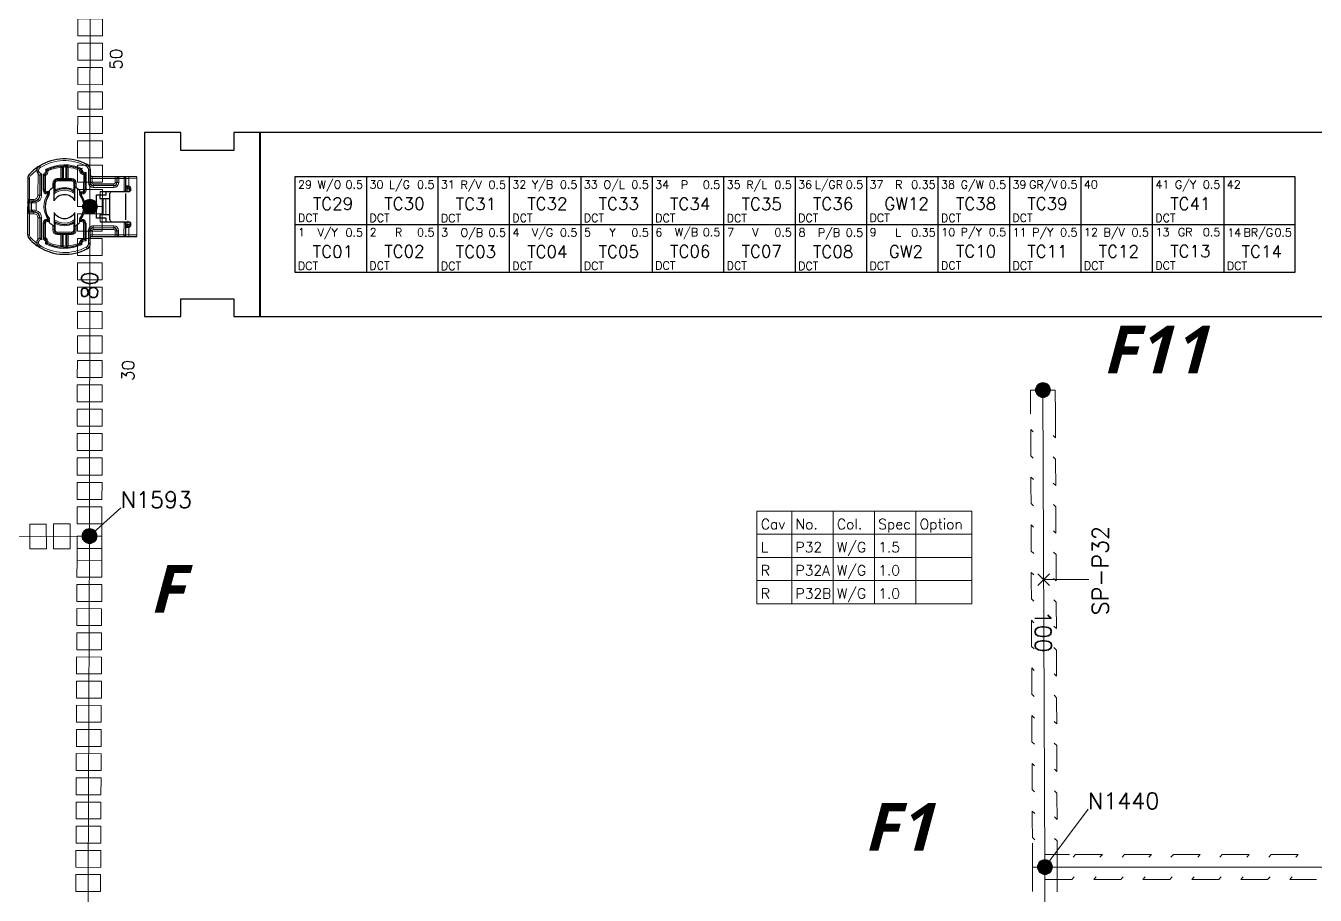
# Model space of a CAD drawing. Header units: millimetres. Extents: x 6 to 3615, y 6 to 858.
# Drawn here: x 1339.8 to 1556.4, y 135.4 to 281.5 of the extents above; entities that cross this region are included whole.
import ezdxf

# ---------------------------------------------------------------- set-up
doc = ezdxf.new("R2010")
doc.units = ezdxf.units.MM
doc.styles.add('SegoeUIBoldItalic_Style', font='segoeuiz.ttf')
doc.styles.add('Simplex_Style', font='simplex_.ttf')

msp = doc.modelspace()

# ---------------------------------------------------------------- hatches: boundary and pattern name
h = msp.add_hatch(color=0)
edge = h.paths.add_edge_path()
edge.add_arc((1350.59, 251.08), 1.25, 0, 360)
h = msp.add_hatch(color=0)
edge = h.paths.add_edge_path()
edge.add_arc((1350.59, 251.08), 1.25, 0, 360)
h = msp.add_hatch(color=0)
edge = h.paths.add_edge_path()
edge.add_arc((1510.65, 220.27), 1.25, 0, 360)
h = msp.add_hatch(color=0)
edge = h.paths.add_edge_path()
edge.add_arc((1510.65, 220.27), 1.25, 0, 360)
h = msp.add_hatch(color=0)
edge = h.paths.add_edge_path()
edge.add_arc((1350.52, 195.73), 1.25, 0, 360)
h = msp.add_hatch(color=0)
edge = h.paths.add_edge_path()
edge.add_arc((1350.52, 195.73), 1.25, 0, 360)
h = msp.add_hatch(color=0)
edge = h.paths.add_edge_path()
edge.add_arc((1510.98, 140.13), 1.25, 0, 360)
h = msp.add_hatch(color=0)
edge = h.paths.add_edge_path()
edge.add_arc((1510.98, 140.13), 1.25, 0, 360)

# ---------------------------------------------------------------- linework, layer by layer
at = {"color": 0, "linetype": 'Continuous', "lineweight": 13, "flags": 128}
for points in [[(1350.65, 300.27), (1350.52, 195.73)], [(1345.71, 257.88), (1345.73, 257.68), (1345.93, 257.68)], [(1345.73, 255.6), (1345.73, 255.8), (1346.13, 255.8), (1346.13, 257.7), (1346.13, 257.9)], [(1346.54, 257.9), (1346.53, 257.7), (1346.53, 255.8), (1346.13, 255.8), (1346.13, 255.6)], [(1350.14, 258.14), (1350, 257.88)], [(1340.44, 252), (1340.44, 255.82), (1340.14, 255.82)], [(1340.62, 256.29), (1340.4, 256.49)], [(1341.87, 256.6), (1341.86, 253), (1342.47, 253), (1342.47, 256.61)], [(1343.12, 256.3), (1343.12, 253.9), (1342.72, 253.9), (1342.72, 256.54)], [(1345.73, 257.68), (1345.73, 255.8), (1345.18, 255.8), (1345.17, 255.4), (1347.48, 255.4), (1347.48, 255.8), (1346.93, 255.8), (1346.93, 255.6)], [(1346.73, 257.68), (1346.73, 257.68), (1346.73, 257.68), (1346.7, 257.68), (1346.53, 257.7)], [(1346.93, 257.68), (1346.93, 255.8), (1346.53, 255.8), (1346.53, 255.6)], [(1349.54, 256.44), (1349.53, 253.89), (1349.94, 253.89), (1349.94, 256.83)], [(1350.67, 257.26), (1350.36, 257.26), (1350.36, 255.12), (1350.96, 255.12), (1350.96, 255.79), (1354.82, 255.79), (1354.82, 256.09)], [(1350.96, 256.09), (1350.96, 255.79), (1350.66, 255.79)], [(1355.43, 256.09), (1355.43, 255.79), (1354.82, 255.79), (1354.82, 255.11), (1355.42, 255.11), (1355.43, 255.79), (1356.33, 255.79), (1356.33, 256.09)], [(1357.13, 256.09), (1357.13, 255.79), (1356.33, 255.79), (1356.33, 253.73), (1356.33, 253.64)], [(1357.07, 254.37), (1357.13, 254.56), (1357.13, 255.79), (1358.47, 255.78), (1358.47, 256.08)], [(1358.46, 246.36), (1358.47, 255.78)], [(1343.77, 253.6), (1343.42, 253.6), (1343.42, 253.2), (1343.58, 253.2)], [(1344.77, 253.9), (1344.77, 255), (1344.37, 255), (1344.37, 254.23)], [(1348.28, 254.23), (1348.28, 255), (1347.88, 255), (1347.88, 253.89)], [(1349.07, 253.19), (1349.23, 253.19), (1349.23, 253.59), (1348.88, 253.59)], [(1354.62, 254.31), (1354.62, 254.91), (1351.16, 254.92), (1351.16, 254.31), (1354.62, 254.31)], [(1352.33, 253.65), (1352.33, 253.04)], [(1355.62, 253.58), (1355.62, 253.64)], [(1356.12, 253.64), (1356.12, 253.58)], [(1356.88, 254.58), (1356.63, 254.58)], [(1356.66, 253.64), (1356.66, 254.08), (1356.63, 254.08)], [(1356.66, 254.08), (1356.7, 254.29), (1356.76, 254.36), (1356.78, 254.37)], [(1357.48, 253.73), (1357.48, 254.08), (1356.66, 254.08)], [(1356.95, 254.08), (1356.95, 254.11), (1356.95, 254.14), (1356.94, 254.17), (1356.93, 254.2), (1356.92, 254.22), (1356.91, 254.25), (1356.9, 254.27), (1356.88, 254.29), (1356.86, 254.32), (1356.84, 254.33), (1356.82, 254.35), (1356.8, 254.36), (1356.78, 254.37)], [(1356.88, 254.58), (1356.88, 254.57), (1356.88, 254.54), (1356.88, 254.53), (1356.88, 254.51), (1356.89, 254.49), (1356.89, 254.47), (1356.9, 254.46), (1356.91, 254.44), (1356.91, 254.43), (1356.92, 254.42), (1356.93, 254.41), (1356.94, 254.4), (1356.95, 254.39), (1356.96, 254.39), (1356.97, 254.38), (1356.98, 254.38)], [(1356.96, 253.73), (1356.96, 253.64)], [(1357.13, 253.58), (1357.13, 253.64)], [(1340.31, 252.25), (1340.2, 252.08), (1340.13, 251.7)], [(1340.94, 251.7), (1340.13, 251.7)], [(1340.13, 250.49), (1340.3, 250.49), (1340.31, 251.7)], [(1340.39, 251.7), (1340.39, 250.49), (1340.3, 250.49)], [(1340.44, 252), (1340.42, 252), (1340.41, 251.99), (1340.4, 251.99), (1340.39, 251.98), (1340.38, 251.97), (1340.37, 251.95), (1340.36, 251.94), (1340.35, 251.92), (1340.34, 251.9), (1340.33, 251.88), (1340.32, 251.86), (1340.32, 251.83), (1340.31, 251.81), (1340.31, 251.78), (1340.31, 251.75), (1340.31, 251.73), (1340.31, 251.7)], [(1340.52, 252), (1340.51, 252), (1340.5, 251.99), (1340.48, 251.98), (1340.47, 251.98), (1340.46, 251.96), (1340.45, 251.95), (1340.44, 251.93), (1340.43, 251.91), (1340.42, 251.89), (1340.41, 251.86), (1340.41, 251.84), (1340.4, 251.81), (1340.4, 251.78), (1340.39, 251.75), (1340.39, 251.73), (1340.39, 251.7)], [(1340.44, 252.3), (1341.16, 252.3), (1341.16, 252)], [(1341.16, 252), (1341.14, 252), (1341.12, 251.99), (1341.1, 251.99), (1341.08, 251.98), (1341.06, 251.96), (1341.04, 251.95), (1341.02, 251.94), (1341.01, 251.92), (1341, 251.9), (1340.98, 251.88), (1340.97, 251.86), (1340.96, 251.83), (1340.95, 251.81), (1340.94, 251.78), (1340.94, 251.75), (1340.94, 251.73), (1340.94, 251.7)], [(1341.45, 252.04), (1341.54, 251.75), (1341.54, 250.44), (1341.45, 250.15)], [(1352.65, 252.45), (1352.65, 249.71)], [(1352.84, 252.45), (1352.83, 249.71)], [(1353.27, 249.71), (1353.28, 252.45)], [(1340.13, 246.37), (1340.43, 246.37), (1340.43, 250.19)], [(1340.43, 249.89), (1340.38, 249.91), (1340.29, 249.98), (1340.21, 250.09)], [(1340.3, 250.49), (1340.3, 250.47), (1340.31, 250.43), (1340.31, 250.41), (1340.31, 250.38), (1340.32, 250.35), (1340.32, 250.33), (1340.33, 250.3), (1340.34, 250.28), (1340.35, 250.26), (1340.36, 250.24), (1340.37, 250.23), (1340.38, 250.22), (1340.39, 250.21), (1340.41, 250.2), (1340.42, 250.19), (1340.43, 250.19)], [(1340.39, 250.49), (1340.39, 250.47), (1340.39, 250.43), (1340.4, 250.41), (1340.4, 250.38), (1340.41, 250.35), (1340.41, 250.33), (1340.42, 250.3), (1340.43, 250.28), (1340.44, 250.26), (1340.45, 250.24), (1340.46, 250.23), (1340.47, 250.22), (1340.48, 250.21), (1340.49, 250.2), (1340.51, 250.19), (1340.52, 250.19)], [(1340.39, 250.49), (1340.93, 250.49)], [(1341.16, 250.19), (1341.16, 249.89), (1340.43, 249.89)], [(1340.93, 250.49), (1340.93, 250.46), (1340.94, 250.44), (1340.94, 250.41), (1340.95, 250.38), (1340.96, 250.36), (1340.97, 250.33), (1340.98, 250.31), (1340.99, 250.29), (1341.01, 250.27), (1341.02, 250.25), (1341.04, 250.24), (1341.06, 250.23), (1341.08, 250.21), (1341.1, 250.2), (1341.12, 250.2), (1341.14, 250.19), (1341.16, 250.19)], [(1342.46, 245.58), (1342.46, 249.19), (1341.86, 249.19), (1341.86, 245.59)], [(1352.32, 249.12), (1352.32, 248.51)], [(1343.11, 245.89), (1343.11, 248.29), (1342.71, 248.29), (1342.71, 245.65)], [(1343.58, 248.99), (1343.41, 248.99), (1343.41, 248.59), (1343.76, 248.59)], [(1344.36, 247.95), (1344.36, 247.18), (1344.76, 247.18), (1344.76, 248.28)], [(1348.27, 247.95), (1348.27, 247.18), (1347.87, 247.18), (1347.87, 248.28)], [(1349.06, 248.98), (1349.23, 248.98), (1349.23, 248.58), (1348.87, 248.58)], [(1349.93, 245.34), (1349.93, 248.28), (1349.53, 248.28), (1349.52, 245.73)], [(1350.65, 246.37), (1350.95, 246.37), (1350.95, 247.05), (1350.35, 247.05), (1350.35, 244.91), (1350.65, 244.91)], [(1354.81, 246.07), (1354.81, 246.37), (1355.41, 246.37), (1355.41, 247.04), (1354.81, 247.04), (1354.81, 246.37), (1350.95, 246.37), (1350.95, 246.07)], [(1354.61, 247.54), (1354.61, 247.25), (1351.15, 247.25), (1351.15, 247.85), (1354.61, 247.85), (1354.61, 247.54)], [(1356.32, 248.51), (1356.32, 248.42), (1356.31, 246.37), (1355.41, 246.37), (1355.41, 246.06)], [(1355.62, 248.51), (1355.62, 248.57)], [(1356.12, 248.57), (1356.12, 248.51)], [(1357.06, 247.78), (1357.12, 247.59), (1357.12, 246.36), (1356.31, 246.37), (1356.31, 246.06)], [(1356.65, 248.51), (1356.65, 248.07), (1356.62, 248.07)], [(1356.62, 247.57), (1356.87, 247.57)], [(1357.47, 248.42), (1357.47, 248.07), (1356.65, 248.07)], [(1356.65, 248.07), (1356.7, 247.86), (1356.75, 247.79), (1356.77, 247.78)], [(1356.77, 247.78), (1356.79, 247.79), (1356.81, 247.8), (1356.83, 247.82), (1356.86, 247.84), (1356.87, 247.86), (1356.89, 247.88), (1356.9, 247.9), (1356.92, 247.93), (1356.93, 247.95), (1356.94, 247.98), (1356.94, 248.01), (1356.95, 248.04), (1356.95, 248.07)], [(1356.97, 247.77), (1356.96, 247.77), (1356.95, 247.76), (1356.94, 247.76), (1356.93, 247.75), (1356.92, 247.74), (1356.91, 247.73), (1356.9, 247.72), (1356.9, 247.71), (1356.89, 247.7), (1356.89, 247.68), (1356.88, 247.66), (1356.88, 247.64), (1356.87, 247.63), (1356.87, 247.61), (1356.87, 247.59), (1356.87, 247.57)], [(1356.95, 248.51), (1356.95, 248.42)], [(1357.12, 248.51), (1357.12, 248.57)], [(1340.61, 245.9), (1340.39, 245.69)], [(1345.72, 246.58), (1345.72, 246.38), (1345.16, 246.38), (1345.16, 246.78), (1347.47, 246.78), (1347.47, 246.38), (1346.92, 246.38), (1346.92, 244.5)], [(1345.91, 244.5), (1345.71, 244.5), (1345.72, 246.38), (1346.12, 246.38), (1346.12, 246.58)], [(1346.11, 244.28), (1346.11, 244.48), (1346.12, 246.38), (1346.52, 246.38), (1346.52, 246.58)], [(1346.92, 246.58), (1346.92, 246.38), (1346.52, 246.38), (1346.52, 244.48), (1346.52, 244.28)], [(1358.45, 246.06), (1358.46, 246.36), (1357.12, 246.36), (1357.12, 246.06)], [(1345.71, 244.5), (1345.69, 244.3)], [(1350.12, 244.03), (1349.98, 244.29)], [(1510.98, 140.13), (1510.65, 220.27)], [(1350.52, 195.73), (1355.77, 200.48)], [(1462.62, 199.92), (1498.73, 199.92)], [(1462.62, 199.92), (1462.62, 184.37)], [(1462.62, 199.92), (1498.73, 199.92)], [(1468.45, 199.92), (1468.45, 184.37)], [(1475.4, 199.92), (1475.4, 184.37)], [(1482.34, 199.92), (1482.34, 184.37)], [(1489.29, 199.92), (1489.29, 184.37)], [(1498.73, 199.92), (1498.73, 184.37)], [(1350.52, 195.73), (1260.73, 195.08)], [(1350.52, 195.73), (1350.03, 63.69)], [(1462.62, 196.04), (1498.73, 196.04)], [(1462.62, 192.15), (1498.73, 192.15)], [(1509.78, 189.42), (1511.78, 187.42)], [(1509.78, 187.42), (1511.78, 189.42)], [(1510.78, 188.42), (1518.36, 188.43)], [(1462.62, 188.26), (1498.73, 188.26)], [(1462.62, 184.37), (1498.73, 184.37)], [(1510.98, 140.13), (1518.23, 149.88)], [(1510.65, 63.66), (1510.98, 140.13)], [(1510.98, 140.13), (1700.09, 140.13)]]:
    msp.add_lwpolyline(points, dxfattribs=at)
for points in [[(1352.71, 279.77), (1352.71, 282.64), (1348.55, 282.64), (1348.54, 279.77), (1352.71, 279.77)], [(1352.7, 275.67), (1352.71, 278.54), (1348.54, 278.54), (1348.54, 275.67), (1352.7, 275.67)], [(1352.7, 271.57), (1352.7, 274.44), (1348.54, 274.44), (1348.53, 271.58), (1352.7, 271.57)], [(1352.69, 267.47), (1352.7, 270.34), (1348.53, 270.35), (1348.53, 267.48), (1352.69, 267.47)], [(1352.69, 263.37), (1352.69, 266.24), (1348.53, 266.25), (1348.52, 263.38), (1352.69, 263.37)], [(1352.68, 259.27), (1352.69, 262.14), (1348.52, 262.15), (1348.52, 259.28), (1352.68, 259.27)], [(1352.68, 255.17), (1352.68, 258.04), (1348.52, 258.05), (1348.51, 255.18), (1352.68, 255.17)], [(1352.67, 251.08), (1352.68, 253.95), (1348.51, 253.95), (1348.51, 251.08), (1352.67, 251.08)], [(1352.67, 246.98), (1352.67, 249.85), (1348.51, 249.85), (1348.5, 246.98), (1352.67, 246.98)], [(1352.66, 242.88), (1352.67, 245.75), (1348.5, 245.75), (1348.5, 242.88), (1352.66, 242.88)], [(1352.66, 238.78), (1352.66, 241.65), (1348.5, 241.65), (1348.49, 238.78), (1352.66, 238.78)], [(1352.65, 234.68), (1352.66, 237.55), (1348.49, 237.55), (1348.49, 234.69), (1352.65, 234.68)], [(1352.65, 230.58), (1352.65, 233.45), (1348.49, 233.46), (1348.48, 230.59), (1352.65, 230.58)], [(1352.64, 226.48), (1352.65, 229.35), (1348.48, 229.36), (1348.48, 226.49), (1352.64, 226.48)], [(1352.64, 222.38), (1352.64, 225.25), (1348.48, 225.26), (1348.47, 222.39), (1352.64, 222.38)], [(1352.63, 218.28), (1352.64, 221.15), (1348.47, 221.16), (1348.47, 218.29), (1352.63, 218.28)], [(1512.73, 220.27), (1508.57, 220.26)], [(1508.57, 220.26), (1508.58, 216.25)], [(1512.73, 220.27), (1512.75, 216.27)], [(1352.63, 214.19), (1352.63, 217.05), (1348.47, 217.06), (1348.46, 214.19), (1352.63, 214.19)], [(1512.77, 212.26), (1512.75, 216.27)], [(1352.62, 210.09), (1352.63, 212.96), (1348.46, 212.96), (1348.46, 210.09), (1352.62, 210.09)], [(1508.6, 212.24), (1508.59, 213.65)], [(1508.59, 213.65), (1509.01, 213.25)], [(1508.61, 209.24), (1508.6, 212.24)], [(1512.77, 212.26), (1512.35, 212.66)], [(1352.62, 205.99), (1352.62, 208.86), (1348.46, 208.86), (1348.45, 205.99), (1352.62, 205.99)], [(1508.61, 209.24), (1509.03, 208.84)], [(1512.78, 208.65), (1512.36, 209.05)], [(1512.78, 208.25), (1512.78, 208.65)], [(1512.8, 204.25), (1512.78, 208.25)], [(1352.61, 201.89), (1352.62, 204.76), (1348.45, 204.76), (1348.45, 201.89), (1352.61, 201.89)], [(1508.63, 204.23), (1508.63, 205.63)], [(1508.63, 205.63), (1509.05, 205.23)], [(1508.65, 201.23), (1508.63, 204.23)], [(1512.8, 204.25), (1512.38, 204.65)], [(1352.61, 197.79), (1352.61, 200.66), (1348.45, 200.66), (1348.44, 197.8), (1352.61, 197.79)], [(1508.65, 201.23), (1509.06, 200.83)], [(1512.81, 200.64), (1512.4, 201.04)], [(1512.82, 200.24), (1512.81, 200.64)], [(1512.83, 196.23), (1512.82, 200.24)], [(1340.5, 193.57), (1343.29, 193.59), (1343.26, 197.76), (1340.47, 197.74), (1340.5, 193.57)], [(1344.48, 193.6), (1347.28, 193.62), (1347.25, 197.79), (1344.45, 197.77), (1344.48, 193.6)], [(1348.44, 197.8), (1348.44, 197.8)], [(1348.44, 197.8), (1348.44, 197.8)], [(1352.6, 193.66), (1352.61, 197.79)], [(1508.67, 196.22), (1508.66, 197.62)], [(1508.66, 197.62), (1509.08, 197.22)], [(1348.44, 195.73), (1348.42, 191.67)], [(1348.44, 195.73), (1352.61, 195.72)], [(1352.61, 195.72), (1352.59, 191.66)], [(1508.68, 193.21), (1508.67, 196.22)], [(1512.83, 196.23), (1512.41, 196.63)], [(1348.47, 193.63), (1352.6, 193.66)], [(1508.68, 193.21), (1509.1, 192.81)], [(1512.85, 192.63), (1512.43, 193.03)], [(1348.42, 191.67), (1348.41, 188.83), (1352.58, 188.82), (1352.59, 191.66), (1348.42, 191.67)], [(1512.85, 192.23), (1512.85, 192.63)], [(1512.86, 188.22), (1512.85, 192.23)], [(1508.7, 188.2), (1508.69, 189.61)], [(1508.69, 189.61), (1509.11, 189.21)], [(1512.86, 188.22), (1512.45, 188.62)], [(1348.41, 187.61), (1348.4, 184.77), (1352.57, 184.75), (1352.58, 187.6), (1348.41, 187.61)], [(1508.71, 185.2), (1508.7, 188.2)], [(1508.71, 185.2), (1509.13, 184.8)], [(1512.88, 184.61), (1512.46, 185.01)], [(1512.88, 184.21), (1512.88, 184.61)], [(1512.9, 180.21), (1512.88, 184.21)], [(1348.39, 183.55), (1348.38, 180.71), (1352.55, 180.69), (1352.56, 183.54), (1348.39, 183.55)], [(1508.73, 180.19), (1508.72, 181.59)], [(1508.72, 181.59), (1509.14, 181.19)], [(1508.74, 177.19), (1508.73, 180.19)], [(1512.9, 180.21), (1512.48, 180.61)], [(1348.38, 179.49), (1348.37, 176.65), (1352.54, 176.63), (1352.55, 179.48), (1348.38, 179.49)], [(1348.36, 175.43), (1348.35, 172.59), (1352.52, 172.57), (1352.53, 175.41), (1348.36, 175.43)], [(1508.74, 177.19), (1509.16, 176.79)], [(1512.91, 176.6), (1512.49, 177)], [(1512.91, 176.2), (1512.91, 176.6)], [(1512.93, 172.19), (1512.91, 176.2)], [(1508.76, 172.18), (1508.76, 173.58)], [(1508.76, 173.58), (1509.18, 173.18)], [(1348.35, 171.37), (1348.34, 168.53), (1352.51, 168.51), (1352.52, 171.35), (1348.35, 171.37)], [(1508.78, 169.17), (1508.76, 172.18)], [(1512.93, 172.19), (1512.51, 172.59)], [(1508.78, 169.17), (1509.19, 168.77)], [(1512.94, 168.59), (1512.53, 168.99)], [(1348.33, 167.31), (1348.32, 164.47), (1352.49, 164.45), (1352.5, 167.29), (1348.33, 167.31)], [(1512.95, 168.19), (1512.94, 168.59)], [(1512.96, 164.18), (1512.95, 168.19)], [(1508.8, 164.16), (1508.79, 165.57)], [(1508.79, 165.57), (1509.21, 165.17)], [(1348.32, 163.25), (1348.31, 160.4), (1352.48, 160.39), (1352.49, 163.23), (1348.32, 163.25)], [(1508.81, 161.16), (1508.8, 164.16)], [(1512.96, 164.18), (1512.54, 164.58)], [(1508.81, 161.16), (1509.23, 160.76)], [(1512.98, 160.58), (1512.56, 160.97)], [(1512.98, 160.17), (1512.98, 160.58)], [(1348.3, 159.19), (1348.29, 156.34), (1352.46, 156.33), (1352.47, 159.17), (1348.3, 159.19)], [(1512.99, 156.17), (1512.98, 160.17)], [(1508.83, 156.15), (1508.82, 157.55)], [(1508.82, 157.55), (1509.24, 157.15)], [(1508.84, 153.15), (1508.83, 156.15)], [(1512.99, 156.17), (1512.58, 156.57)], [(1348.29, 155.13), (1348.28, 152.28), (1352.44, 152.27), (1352.46, 155.11), (1348.29, 155.13)], [(1508.84, 153.15), (1509.26, 152.75)], [(1513.01, 152.56), (1512.59, 152.96)], [(1513.01, 152.16), (1513.01, 152.56)], [(1513.03, 148.15), (1513.01, 152.16)], [(1348.27, 151.06), (1348.26, 148.22), (1352.43, 148.21), (1352.44, 151.05), (1348.27, 151.06)], [(1508.86, 148.14), (1508.86, 149.54)], [(1508.86, 149.54), (1509.27, 149.14)], [(1508.87, 145.13), (1508.86, 148.14)], [(1513.03, 148.15), (1512.61, 148.55)], [(1348.26, 147), (1348.25, 144.16), (1352.41, 144.15), (1352.43, 146.99), (1348.26, 147)], [(1508.87, 145.13), (1509.29, 144.73)], [(1348.24, 142.94), (1348.23, 140.1), (1352.4, 140.08), (1352.41, 142.93), (1348.24, 142.94)], [(1508.89, 140.12), (1508.88, 144.13)], [(1513.04, 144.55), (1512.62, 144.95)], [(1513.04, 144.15), (1513.04, 144.55)], [(1513.06, 140.14), (1513.04, 144.15)], [(1510.98, 138.05), (1510.98, 142.22)], [(1510.98, 142.22), (1515.09, 142.22)], [(1516.12, 142.22), (1515.7, 141.8)], [(1516.12, 142.22), (1519.2, 142.22)], [(1519.2, 142.22), (1520.64, 142.22)], [(1520.64, 142.22), (1520.23, 141.8)], [(1524.34, 142.22), (1523.93, 141.8)], [(1524.34, 142.22), (1527.42, 142.22)], [(1527.42, 142.22), (1528.86, 142.22)], [(1528.86, 142.22), (1528.45, 141.8)], [(1532.56, 142.22), (1532.15, 141.8)], [(1532.56, 142.22), (1535.64, 142.22)], [(1535.64, 142.22), (1537.08, 142.22)], [(1537.08, 142.22), (1536.67, 141.8)], [(1540.78, 142.22), (1540.37, 141.8)], [(1540.78, 142.22), (1543.87, 142.22)], [(1543.87, 142.22), (1545.3, 142.22)], [(1545.3, 142.22), (1544.89, 141.8)], [(1549, 142.22), (1548.59, 141.8)], [(1549, 142.22), (1552.09, 142.22)], [(1552.09, 142.22), (1553.53, 142.22)], [(1553.53, 142.22), (1553.12, 141.8)], [(1348.23, 138.88), (1348.22, 136.04), (1352.38, 136.02), (1352.39, 138.87), (1348.23, 138.88)], [(1508.89, 140.14), (1508.88, 136.01)], [(1513.06, 140.12), (1508.89, 140.14)], [(1513.06, 140.14), (1508.89, 140.12)], [(1513.06, 140.12), (1513.04, 135.99)], [(1510.98, 138.05), (1515.09, 138.05)], [(1515.09, 138.05), (1515.5, 138.05)], [(1515.5, 138.05), (1515.91, 138.47)], [(1519.2, 138.05), (1519.61, 138.47)], [(1519.2, 138.05), (1523.31, 138.05)], [(1523.31, 138.05), (1523.72, 138.05)], [(1523.72, 138.05), (1524.13, 138.47)], [(1527.42, 138.05), (1527.83, 138.47)], [(1527.42, 138.05), (1531.53, 138.05)], [(1531.53, 138.05), (1531.94, 138.05)], [(1531.94, 138.05), (1532.35, 138.47)], [(1535.64, 138.05), (1536.05, 138.47)], [(1535.64, 138.05), (1539.75, 138.05)], [(1539.75, 138.05), (1540.17, 138.05)], [(1540.17, 138.05), (1540.58, 138.47)], [(1543.87, 138.05), (1544.28, 138.47)], [(1543.87, 138.05), (1547.98, 138.05)], [(1547.98, 138.05), (1548.39, 138.05)], [(1548.39, 138.05), (1548.8, 138.47)], [(1552.09, 138.05), (1552.5, 138.47)], [(1552.09, 138.05), (1556.2, 138.05)], [(1556.2, 138.05), (1556.61, 138.05)]]:
    msp.add_lwpolyline(points, close=True, dxfattribs=at)
at = {"color": 0, "linetype": 'Continuous', "lineweight": 30, "flags": 128}
for points in [[(1359.74, 263.53), (1359.74, 232.6), (1365.85, 232.6), (1365.85, 235.61), (1374.76, 235.61), (1374.76, 232.6), (1379.14, 232.6), (1379.14, 263.53), (1374.76, 263.53), (1374.76, 260.53), (1365.85, 260.53), (1365.85, 263.53), (1359.74, 263.53)], [(1342.27, 257.66), (1342.12, 257.92)], [(1346.93, 257.68), (1346.79, 257.83)], [(1340.14, 255.82), (1340.13, 246.37)], [(1342.17, 256.38), (1342.17, 253)], [(1342.92, 253.9), (1342.92, 256.41)], [(1347.48, 255.6), (1345.17, 255.6)], [(1345.93, 257.68), (1345.93, 255.8)], [(1346.73, 257.68), (1346.73, 257.68)], [(1346.73, 255.8), (1346.73, 257.68)], [(1349.78, 256.65), (1349.74, 256.61), (1349.74, 253.89)], [(1350.66, 255.12), (1350.67, 257.26)], [(1358.47, 256.08), (1350.96, 256.09)], [(1355.12, 255.79), (1355.12, 255.11)], [(1356.33, 253.73), (1356.63, 253.73), (1356.63, 255.79)], [(1541.02, 256.07), (1541.02, 248.07), (1553.02, 248.07), (1553.02, 256.07), (1385.02, 256.07), (1385.02, 248.07), (1397.02, 248.07), (1397.02, 240.08), (1409.02, 240.08)], [(1397.02, 256.07), (1397.02, 248.07), (1409.02, 248.07), (1409.02, 240.08), (1421.02, 240.08)], [(1409.02, 256.07), (1409.02, 248.07), (1421.02, 248.07), (1421.02, 240.08), (1433.02, 240.08)], [(1421.02, 256.07), (1421.02, 248.07), (1433.02, 248.07), (1433.02, 240.08), (1445.02, 240.08)], [(1433.02, 256.07), (1433.02, 248.07), (1445.02, 248.07), (1445.02, 240.08), (1457.02, 240.08)], [(1445.02, 256.07), (1445.02, 248.07), (1457.02, 248.07), (1457.02, 240.08), (1469.02, 240.08)], [(1457.02, 256.07), (1457.02, 248.07), (1469.02, 248.07), (1469.02, 240.08), (1481.02, 240.08)], [(1469.02, 256.07), (1469.02, 248.07), (1481.02, 248.07), (1481.02, 240.08), (1493.02, 240.08)], [(1481.02, 256.07), (1481.02, 248.07), (1493.02, 248.07), (1493.02, 240.08), (1505.02, 240.08)], [(1493.02, 256.07), (1493.02, 248.07), (1505.02, 248.07), (1505.02, 240.08), (1517.02, 240.08)], [(1505.02, 256.07), (1505.02, 248.07), (1517.02, 248.07), (1517.02, 240.08), (1529.02, 240.08)], [(1517.02, 256.07), (1517.02, 248.07), (1529.02, 248.07), (1529.02, 240.08), (1541.02, 240.08)], [(1529.02, 256.07), (1529.02, 248.07), (1541.02, 248.07), (1541.02, 240.08), (1553.02, 240.08), (1553.02, 248.07)], [(1343.77, 253.77), (1343.77, 253.4), (1343.42, 253.4)], [(1343.77, 253.4), (1343.77, 253.29), (1343.58, 253.2)], [(1344.57, 252.06), (1344.57, 255)], [(1348.08, 252.06), (1348.08, 255)], [(1349.23, 253.39), (1348.88, 253.39), (1348.88, 253.76)], [(1349.07, 253.19), (1348.88, 253.28), (1348.88, 253.39)], [(1354.62, 254.61), (1351.16, 254.62)], [(1353.31, 248.51), (1353.31, 249.12), (1351.69, 249.12), (1351.7, 253.04), (1353.32, 253.04), (1353.32, 253.65)], [(1352.33, 253.65), (1356.63, 253.64), (1356.63, 253.73)], [(1355.12, 253.65), (1355.12, 253.58)], [(1356.63, 253.58), (1356.63, 253.64), (1357.28, 253.64), (1357.28, 254.08)], [(1356.98, 254.38), (1356.83, 254.38)], [(1357.48, 253.73), (1357.28, 253.73)], [(1341.16, 252), (1340.44, 252)], [(1340.74, 251.7), (1340.73, 250.49)], [(1343.77, 253.11), (1343.77, 253.29)], [(1348.88, 253.28), (1348.88, 253.11)], [(1352.25, 253.04), (1352.25, 252.45), (1353.93, 252.45)], [(1353.92, 248.87), (1353.93, 253.28)], [(1356.57, 253.28), (1356.57, 248.87)], [(1340.43, 250.19), (1341.16, 250.19)], [(1342.16, 249.19), (1342.16, 245.81)], [(1343.76, 249.07), (1343.76, 248.9), (1343.58, 248.99)], [(1344.57, 250.12), (1344.56, 247.18)], [(1348.07, 247.18), (1348.07, 250.12)], [(1349.06, 248.98), (1348.87, 248.89), (1348.88, 249.06)], [(1353.93, 249.71), (1352.25, 249.71), (1352.25, 249.12)], [(1342.91, 245.78), (1342.91, 248.29)], [(1343.41, 248.79), (1343.76, 248.79), (1343.76, 248.9)], [(1343.76, 248.79), (1343.76, 248.42)], [(1348.87, 248.41), (1348.87, 248.89)], [(1348.87, 248.78), (1349.23, 248.78)], [(1349.73, 248.28), (1349.73, 245.56), (1349.77, 245.52)], [(1350.65, 244.91), (1350.65, 247.05)], [(1351.15, 247.55), (1354.61, 247.54)], [(1352.32, 248.51), (1356.62, 248.51), (1356.62, 248.57)], [(1355.11, 248.57), (1355.11, 248.51)], [(1355.11, 247.04), (1355.11, 246.37)], [(1356.32, 248.42), (1356.62, 248.42), (1356.62, 248.51), (1357.27, 248.51), (1357.27, 248.07)], [(1356.62, 246.37), (1356.62, 248.42)], [(1356.82, 247.77), (1356.97, 247.77)], [(1357.27, 248.42), (1357.47, 248.42)], [(1385.02, 248.07), (1385.02, 240.08), (1397.02, 240.08)], [(1345.16, 246.58), (1347.47, 246.58)], [(1345.92, 246.38), (1345.91, 244.5)], [(1346.72, 244.5), (1346.72, 246.38)], [(1350.95, 246.07), (1358.45, 246.06)], [(1342.25, 244.53), (1342.1, 244.27)], [(1346.92, 244.5), (1346.78, 244.35)]]:
    msp.add_lwpolyline(points, dxfattribs=at)
msp.add_lwpolyline([(1379.16, 232.61), (1738.89, 232.61), (1738.89, 263.54), (1379.16, 263.54)], close=True, dxfattribs=at)
at = {"color": 0, "linetype": 'Continuous', "lineweight": 13}
for centre in [(1350.59, 251.08), (1350.59, 251.08), (1510.65, 220.27), (1510.65, 220.27), (1350.52, 195.73), (1350.52, 195.73), (1510.98, 140.13), (1510.98, 140.13)]:
    msp.add_circle(centre, 1.25, dxfattribs=at)
at = {"color": 0, "linetype": 'Continuous', "lineweight": 30}
for centre, radius, start, end in [((1346.28, 251.14), 7.95, 122.9301, 137.9301), ((1342.52, 257.16), 0.854, 117.9301, -114.0699), ((1346.33, 251.08), 8.03, 61.9301, 121.9301), ((1346.33, 251.09), 6.82, 66.9301, 115.9301), ((1345.72, 257.67), 0.206, 0.9301, 88.9301), ((1346.95, 257.67), 0.216, 101.9301, 176.9301), ((1349.66, 257.26), 1.01, -0.0699, 61.9301), ((1341.16, 255.81), 1.02, 137.9301, 178.9301), ((1340.74, 258.56), 2.61, -56.0699, -48.0699), ((1344.71, 259.34), 3.44, -126.0699, -122.0699), ((1345.29, 260.37), 4.61, -121.0699, -118.0699), ((1342.52, 257.16), 0.854, -62.0699, 3.9301), ((1342.59, 255.98), 1.47, 57.9301, 66.9301), ((1341.81, 254.52), 3.13, 55.9301, 59.9301), ((1345.18, 255), 0.604, 89.9301, 178.9301), ((1345.72, 255.81), 0.206, -89.0699, -1.0699), ((1346.28, 255.57), 2.13, 93.9301, 99.9301), ((1346.94, 255.8), 0.206, -179.0699, -91.0699), ((1347.48, 254.99), 0.604, -0.0699, 88.9301), ((1351.96, 253.18), 5.09, 124.9301, 126.9301), ((1349.78, 257.36), 0.753, -179.0699, -93.0699), ((1350.34, 255.36), 2.38, 116.9301, 122.9301), ((1348.36, 258.03), 1.98, -54.0699, -46.0699), ((1348.95, 257.55), 1.23, -47.0699, -36.0699), ((1350.97, 256.4), 0.302, -179.0699, -90.0699), ((1355.43, 255.79), 0.302, 90.9301, 179.9301), ((1356.32, 255.78), 0.302, 0.9301, 89.9301), ((1343.42, 253.9), 0.497, 179.9301, -90.0699), ((1346.32, 251.1), 3.69, 117.9301, 132.9301), ((1349.78, 250.89), 5.84, 148.9301, 152.9301), ((1346.32, 251.09), 3, 53.9301, 124.9301), ((1335.06, 246.7), 14.7, 27.9301, 28.9301), ((1346.25, 251), 3.81, 45.9301, 60.9301), ((1349.24, 253.89), 0.497, -90.0699, -0.0699), ((1351.16, 255.11), 0.497, 179.9301, -90.0699), ((1354.23, 253.28), 0.302, 90.9301, 179.9301), ((1354.62, 255.11), 0.497, -90.0699, -0.0699), ((1356.83, 254.59), 0.206, -179.0699, -91.0699), ((1356.98, 254.08), 0.302, 0.9301, 89.9301), ((1340.44, 251.69), 0.302, 90.9301, 179.9301), ((1341.04, 251.69), 0.302, 90.9301, 179.9301), ((1341.11, 253.61), 1.61, -88.0699, -82.0699), ((1341.16, 253), 1, -79.0699, -0.0699), ((1346.32, 251.09), 3.26, 141.9301, -141.0699), ((1346.32, 251.09), 2, 28.9301, 150.9301), ((1346.33, 251.09), 3.26, -38.0699, 38.9301), ((1340.44, 250.5), 0.302, -179.0699, -90.0699), ((1341.11, 250.48), 0.977, 178.9301, -156.0699), ((1341.04, 250.5), 0.302, -179.0699, -90.0699), ((1341.1, 248.58), 1.61, 81.9301, 87.9301), ((1341.16, 249.19), 1, -0.0699, 78.9301), ((1346.32, 251.09), 2, -151.0699, -29.0699), ((1343.41, 248.29), 0.497, 89.9301, 179.9301), ((1346.39, 251.18), 3.81, -134.0699, -119.0699), ((1347.81, 250.21), 3.6, -155.0699, -149.0699), ((1346.32, 251.08), 3, -126.0699, -55.0699), ((1345.17, 247.18), 0.604, 179.9301, -91.0699), ((1347.47, 247.18), 0.604, -90.0699, -1.0699), ((1335.15, 255.64), 14.69, -30.0699, -29.0699), ((1346.32, 251.08), 3.69, -62.0699, -47.0699), ((1349.23, 248.28), 0.497, -0.0699, 89.9301), ((1351.15, 247.05), 0.497, 89.9301, 179.9301), ((1354.23, 248.88), 0.302, -179.0699, -90.0699), ((1354.61, 247.05), 0.497, -0.0699, 89.9301), ((1356.82, 247.56), 0.206, 90.9301, 178.9301), ((1356.97, 248.07), 0.302, -89.0699, -0.0699), ((1341.15, 246.38), 1.02, 179.9301, -139.0699), ((1346.28, 251.03), 7.95, -138.0699, -123.0699), ((1342.5, 245.03), 0.854, 113.9301, -118.0699), ((1340.74, 243.67), 2.57, 47.9301, 55.9301), ((1344.69, 242.84), 3.44, 121.9301, 125.9301), ((1342.5, 245.03), 0.852, -5.0699, 60.9301), ((1345.16, 241.95), 4.44, 116.9301, 119.9301), ((1342.58, 246.21), 1.47, -67.0699, -58.0699), ((1346.33, 251.09), 6.82, -116.0699, -67.0699), ((1338.92, 252.35), 8.62, -59.0699, -58.0699), ((1345.71, 246.37), 0.206, 0.9301, 88.9301), ((1346.92, 246.37), 0.206, 90.9301, 178.9301), ((1353.36, 250.97), 7.53, -127.0699, -125.0699), ((1349.77, 244.81), 0.753, 92.9301, 178.9301), ((1350.12, 246.44), 1.96, -124.0699, -117.0699), ((1348.35, 244.14), 1.98, 45.9301, 53.9301), ((1348.45, 244.23), 1.85, 36.9301, 43.9301), ((1349.64, 244.91), 1.01, -62.0699, -0.0699), ((1350.95, 245.77), 0.302, 90.9301, 179.9301), ((1350.88, 245.81), 0.221, 137.9301, 158.9301), ((1355.42, 246.37), 0.302, -179.0699, -90.0699), ((1356.31, 246.37), 0.302, -89.0699, -0.0699), ((1346.33, 251.1), 8.03, -122.0699, -62.0699), ((1345.71, 244.5), 0.201, -95.0699, -0.0699), ((1346.19, 245.89), 1.42, -101.0699, -93.0699), ((1346.47, 246.48), 2, -89.0699, -83.0699), ((1346.93, 244.5), 0.216, -176.0699, -101.0699)]:
    msp.add_arc(centre, radius, start, end, dxfattribs=at)
at = {"color": 0, "linetype": 'Continuous', "lineweight": 13}
for centre, radius, start, end in [((1346.32, 251.08), 7.73, 61.9301, 121.9301), ((1346.33, 251.1), 7.01, 64.9301, 116.9301), ((1349.67, 257.26), 0.695, -0.0699, 62.9301), ((1341.15, 255.81), 0.711, 137.9301, 178.9301), ((1346.29, 251.13), 7.66, 126.9301, 136.9301), ((1342.52, 257.16), 0.555, 116.9301, -94.0699), ((1342.52, 257.16), 0.651, -72.0699, 15.9301), ((1342.51, 257.16), 1.06, -55.0699, -3.0699), ((1346.31, 251.15), 6.56, 94.9301, 113.9301), ((1345.17, 255), 0.799, 89.9301, 179.9301), ((1346.3, 251.9), 5.8, 86.9301, 89.9301), ((1346.34, 251.16), 6.54, 67.9301, 84.9301), ((1347.48, 255), 0.799, -0.0699, 89.9301), ((1349.78, 257.36), 0.953, -171.0699, -105.0699), ((1349.78, 257.36), 0.549, 167.9301, -74.0699), ((1343.42, 253.9), 0.703, 179.9301, -90.0699), ((1343.42, 253.9), 0.302, -179.0699, -90.0699), ((1346.32, 251.09), 2.76, 50.9301, 129.9301), ((1345.17, 255), 0.401, 89.9301, 179.9301), ((1346.32, 251.08), 3.21, 60.9301, 118.9301), ((1347.48, 255), 0.401, -0.0699, 89.9301), ((1349.23, 253.89), 0.703, -90.0699, -0.0699), ((1349.23, 253.89), 0.302, -89.0699, -0.0699), ((1351.16, 255.11), 0.799, 179.9301, -90.0699), ((1351.17, 255.12), 0.206, -179.0699, -91.0699), ((1354.62, 255.11), 0.799, -90.0699, -0.0699), ((1354.62, 255.12), 0.206, -89.0699, -1.0699), ((1356.82, 254.56), 0.198, 179.9301, -103.0699), ((1356.82, 254.29), 0.0964, 87.9301, 119.9301), ((1356.87, 253.19), 1.4, 79.9301, 89.9301), ((1351.38, 253.89), 5.57, -1.0699, 0.9301), ((1356.97, 254.08), 0.508, -0.0699, 71.9301), ((1340.46, 252.07), 0.232, 96.9301, 130.9301), ((1340.93, 255.13), 3.43, -90.0699, -80.0699), ((1341.16, 253), 0.703, -90.0699, -0.0699), ((1341.16, 253), 1.3, -73.0699, -0.0699), ((1346.32, 251.09), 3.46, 142.9301, -142.0699), ((1346.32, 251.09), 3.46, -37.0699, 37.9301), ((1340.92, 247.18), 3.31, 79.9301, 89.9301), ((1341.16, 249.19), 0.703, -0.0699, 89.9301), ((1341.16, 249.19), 1.3, -0.0699, 72.9301), ((1343.42, 248.28), 0.703, 89.9301, 179.9301), ((1343.42, 248.28), 0.302, 90.9301, 179.9301), ((1345.16, 247.18), 0.799, 179.9301, -90.0699), ((1346.32, 251.09), 2.76, -129.0699, -50.0699), ((1346.32, 251.09), 3.21, -119.0699, -61.0699), ((1345.16, 247.18), 0.401, 179.9301, -90.0699), ((1347.47, 247.18), 0.401, -90.0699, -0.0699), ((1347.47, 247.18), 0.799, -90.0699, -0.0699), ((1349.22, 248.28), 0.703, -0.0699, 89.9301), ((1349.22, 248.28), 0.302, 0.9301, 89.9301), ((1351.15, 247.05), 0.799, 89.9301, 179.9301), ((1351.16, 247.04), 0.206, 90.9301, 178.9301), ((1354.61, 247.04), 0.206, 0.9301, 88.9301), ((1354.61, 247.05), 0.799, -0.0699, 89.9301), ((1356.82, 247.59), 0.198, 102.9301, 179.9301), ((1356.82, 247.86), 0.0964, -120.0699, -88.0699), ((1356.87, 248.96), 1.4, -90.0699, -80.0699), ((1346.87, 248.34), 10.09, -1.0699, 1.9301), ((1356.96, 248.07), 0.508, -72.0699, -0.0699), ((1341.14, 246.38), 0.711, 179.9301, -139.0699), ((1346.48, 251.24), 7.94, -138.0699, -128.0699), ((1342.5, 245.03), 0.555, 94.9301, -116.0699), ((1342.5, 245.03), 0.651, -16.0699, 71.9301), ((1342.5, 245.03), 1.06, 2.9301, 54.9301), ((1346.33, 251.08), 7.01, -117.0699, -65.0699), ((1346.3, 250.99), 6.51, -115.0699, -96.0699), ((1346.34, 251.02), 6.54, -85.0699, -68.0699), ((1349.77, 244.81), 0.953, 104.9301, 170.9301), ((1349.77, 244.81), 0.552, 72.9301, -169.0699), ((1349.66, 244.9), 0.695, -62.0699, 0.9301), ((1346.32, 251.1), 7.73, -122.0699, -62.0699), ((1346.35, 250.28), 5.8, -93.0699, -90.0699)]:
    msp.add_arc(centre, radius, start, end, dxfattribs=at)

# ---------------------------------------------------------------- texts
at = {"color": 0, "linetype": 'Continuous', "style": 'Simplex_Style'}
for s, height, rotation, p in [('50', 2.051, -271, (1355.97, 274.08)), ('80', 2.734, -271, (1351.87, 235.47)), ('30', 2.051, -271, (1357.99, 221.77)), ('SP-P32', 2.734, -270, (1521.66, 182.43)), ('100', 2.734, -89, (1509.26, 183.17))]:
    msp.add_text(s, height=height, rotation=rotation, dxfattribs=at).set_placement(p)
for s, height, p in [('W/O', 1.367, (1388.83, 254.1)), ('L/G', 1.367, (1400.83, 254.1)), ('R/V', 1.367, (1412.83, 254.07)), ('Y/B', 1.367, (1424.83, 254.1)), ('O/L', 1.367, (1436.83, 254.1)), ('R/L', 1.367, (1460.83, 254.06)), ('L/GR', 1.367, (1472.33, 254.1)), ('G/W', 1.367, (1496.83, 254.09)), ('GR/V', 1.367, (1508.32, 254.11)), ('G/Y', 1.367, (1532.82, 254.1)), ('29', 1.367, (1385.53, 254.11)), ('0.5', 1.367, (1393.53, 254.1)), ('30', 1.367, (1397.54, 254.11)), ('0.5', 1.367, (1405.53, 254.1)), ('31', 1.367, (1409.53, 254.11)), ('0.5', 1.367, (1417.53, 254.07)), ('32', 1.367, (1421.53, 254.11)), ('0.5', 1.367, (1429.53, 254.1)), ('33', 1.367, (1433.53, 254.12)), ('0.5', 1.367, (1441.53, 254.1)), ('34', 1.367, (1445.54, 254.1)), ('P', 1.37, (1449.82, 254.08)), ('0.5', 1.367, (1453.52, 254.08)), ('35', 1.367, (1457.54, 254.1)), ('0.5', 1.367, (1465.53, 254.06)), ('36', 1.367, (1469.53, 254.11)), ('0.5', 1.367, (1477.53, 254.1)), ('37', 1.367, (1481.53, 254.11)), ('R', 1.37, (1485.82, 254.1)), ('0.35', 1.367, (1488.52, 254.1)), ('38', 1.367, (1493.53, 254.12)), ('0.5', 1.367, (1501.53, 254.09)), ('39', 1.367, (1505.53, 254.11)), ('0.5', 1.367, (1513.52, 254.11)), ('40', 1.367, (1517.53, 254.12)), ('41', 1.367, (1529.54, 254.12)), ('0.5', 1.367, (1537.52, 254.1)), ('42', 1.367, (1541.53, 254.11)), ('TC29', 2.051, (1388.03, 250.55)), ('TC30', 2.051, (1400.03, 250.55)), ('TC31', 2.051, (1412.03, 250.52)), ('TC32', 2.051, (1424.03, 250.55)), ('TC33', 2.051, (1436.03, 250.55)), ('TC34', 2.051, (1448.02, 250.53)), ('TC35', 2.051, (1460.03, 250.51)), ('TC36', 2.051, (1472.03, 250.55)), ('GW12', 2.051, (1484.02, 250.55)), ('TC38', 2.051, (1496.03, 250.54)), ('TC39', 2.051, (1508.02, 250.56)), ('TC41', 2.051, (1532.02, 250.55)), ('DCT', 1.367, (1385.53, 248.51)), ('DCT', 1.367, (1397.53, 248.5)), ('DCT', 1.367, (1409.53, 248.47)), ('DCT', 1.367, (1421.53, 248.5)), ('DCT', 1.367, (1433.53, 248.5)), ('DCT', 1.367, (1445.52, 248.48)), ('DCT', 1.367, (1457.53, 248.46)), ('DCT', 1.367, (1469.53, 248.5)), ('DCT', 1.367, (1481.52, 248.51)), ('DCT', 1.367, (1493.53, 248.49)), ('DCT', 1.367, (1505.52, 248.51)), ('DCT', 1.367, (1529.52, 248.5)), ('1', 1.37, (1385.53, 246.1)), ('V/Y', 1.367, (1388.82, 246.05)), ('0.5', 1.367, (1393.52, 246.05)), ('2', 1.37, (1397.57, 246.1)), ('R', 1.37, (1401.82, 246.08)), ('0.5', 1.367, (1405.52, 246.08)), ('3', 1.37, (1409.57, 246.07)), ('O/B', 1.367, (1412.83, 246.03)), ('0.5', 1.367, (1417.53, 246.03)), ('4', 1.37, (1421.57, 246.04)), ('V/G', 1.367, (1424.83, 246.04)), ('0.5', 1.367, (1429.53, 246.04)), ('5', 1.37, (1433.57, 246.08)), ('Y', 1.37, (1437.83, 246.05)), ('0.5', 1.367, (1441.53, 246.05)), ('6', 1.37, (1445.55, 246.08)), ('W/B', 1.367, (1448.83, 246.1)), ('0.5', 1.367, (1453.53, 246.1)), ('7', 1.37, (1457.6, 246.08)), ('V', 1.37, (1461.83, 246.08)), ('0.5', 1.367, (1465.53, 246.08)), ('8', 1.37, (1469.6, 246.07)), ('P/B', 1.367, (1472.83, 246.03)), ('0.5', 1.367, (1477.53, 246.03)), ('9', 1.37, (1481.54, 246.1)), ('L', 1.37, (1485.83, 246.05)), ('0.35', 1.367, (1488.53, 246.05)), ('10', 1.367, (1493.58, 246.1)), ('P/Y', 1.367, (1496.83, 246.12)), ('0.5', 1.367, (1501.53, 246.12)), ('11', 1.367, (1505.58, 246.08)), ('P/Y', 1.367, (1508.83, 246.08)), ('0.5', 1.367, (1513.53, 246.08)), ('12', 1.367, (1517.56, 246.1)), ('B/V', 1.367, (1520.82, 246.08)), ('0.5', 1.367, (1525.52, 246.08)), ('13', 1.367, (1529.56, 246.11)), ('GR', 1.367, (1533.32, 246.11)), ('0.5', 1.367, (1537.52, 246.11)), ('14', 1.367, (1541.61, 246.03)), ('BR/G', 1.367, (1544.33, 246.06)), ('0.5', 1.367, (1549.53, 246.06)), ('TC01', 2.051, (1388.02, 242.51)), ('TC02', 2.051, (1400.02, 242.53)), ('TC03', 2.051, (1412.03, 242.48)), ('TC04', 2.051, (1424.03, 242.49)), ('TC05', 2.051, (1436.03, 242.5)), ('TC06', 2.051, (1448.03, 242.55)), ('TC07', 2.051, (1460.03, 242.53)), ('TC08', 2.051, (1472.03, 242.48)), ('GW2', 2.051, (1484.78, 242.51)), ('TC10', 2.051, (1496.03, 242.57)), ('TC11', 2.051, (1508.03, 242.53)), ('TC12', 2.051, (1520.02, 242.53)), ('TC13', 2.051, (1532.02, 242.57)), ('TC14', 2.051, (1544.03, 242.51)), ('DCT', 1.367, (1385.52, 240.46)), ('DCT', 1.367, (1397.52, 240.48)), ('DCT', 1.367, (1409.53, 240.43)), ('DCT', 1.367, (1421.53, 240.44)), ('DCT', 1.367, (1433.53, 240.45)), ('DCT', 1.367, (1445.53, 240.5)), ('DCT', 1.367, (1457.53, 240.48)), ('DCT', 1.367, (1469.53, 240.43)), ('DCT', 1.367, (1481.53, 240.46)), ('DCT', 1.367, (1493.53, 240.52)), ('DCT', 1.367, (1505.53, 240.48)), ('DCT', 1.367, (1517.52, 240.48)), ('DCT', 1.367, (1529.52, 240.52)), ('DCT', 1.367, (1541.53, 240.46)), ('N1593', 2.734, (1355.77, 200.48)), ('Cav', 1.709, (1463.27, 196.9)), ('No.', 1.709, (1469.1, 196.9)), ('Col.', 1.709, (1476.05, 196.9)), ('Spec', 1.709, (1482.99, 196.9)), ('Option', 1.709, (1489.94, 196.9)), ('W/G', 1.709, (1476.05, 193.01)), ('L', 1.71, (1463.27, 193.01)), ('P32', 1.709, (1469.1, 193.01)), ('1.5', 1.709, (1482.99, 193.01)), ('R', 1.71, (1463.27, 189.12)), ('P32A', 1.709, (1469.1, 189.12)), ('W/G', 1.709, (1476.05, 189.12)), ('1.0', 1.709, (1482.99, 189.12)), ('R', 1.71, (1463.27, 185.23)), ('P32B', 1.709, (1469.1, 185.23)), ('W/G', 1.709, (1476.05, 185.23)), ('1.0', 1.709, (1482.99, 185.23)), ('N1440', 2.734, (1518.23, 149.88))]:
    msp.add_text(s, height=height, dxfattribs=at).set_placement(p)
at = {"char_height": 8, "attachment_point": 1, "style": 'SegoeUIBoldItalic_Style'}
for s, insert in [('{\\fSegoe UI Semilight|b1|i1|c134|p34;\\C1;F11}', (1520.61, 231.07)), ('{\\fSegoe UI Semilight|b1|i1|c134|p34;\\C1;F}', (1360.53, 190.9)), ('{\\fSegoe UI Semilight|b1|i1|c134|p34;\\C1;F1}', (1480.53, 150.9))]:
    msp.add_mtext_dynamic_manual_height_columns(s, width=42.6639, gutter_width=12.5, heights=[2.5], dxfattribs=dict(at, insert=insert))

doc.saveas('drawing.dxf')
